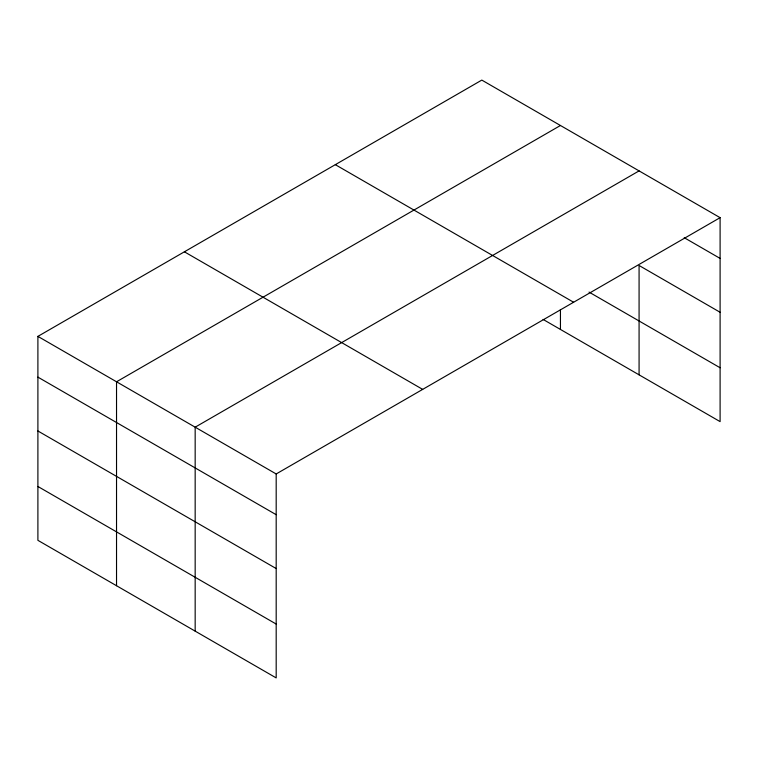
<?xml version="1.0" encoding="UTF-8"?>
<svg xmlns="http://www.w3.org/2000/svg" width="758" height="758" viewBox="0 0 758 758"><rect width="100%" height="100%" fill="white"/><g stroke="black" fill="none" stroke-linecap="round" stroke-linejoin="round"><path stroke-width="1.14" d="M720.1 217.669L481.813 80.092L37.9 336.381L37.9 540.331L276.187 677.908L276.187 473.958L720.1 217.669L720.1 421.619L543.088 319.421M560.446 125.496L116.533 381.786L116.533 585.735M639.079 170.891L195.166 427.18L195.166 631.13M684.209 237.69L720.1 258.412M720.1 312.268L639.079 265.489L639.079 374.84M589.042 292.095L720.1 367.763M335.32 164.666L573.607 302.243M184.393 251.808L422.68 389.385M37.9 336.381L276.187 473.958M37.9 377.124L276.187 514.701M37.9 430.98L276.187 568.557M37.9 486.475L276.187 624.052M560.446 309.539L560.446 329.446"/></g></svg>
